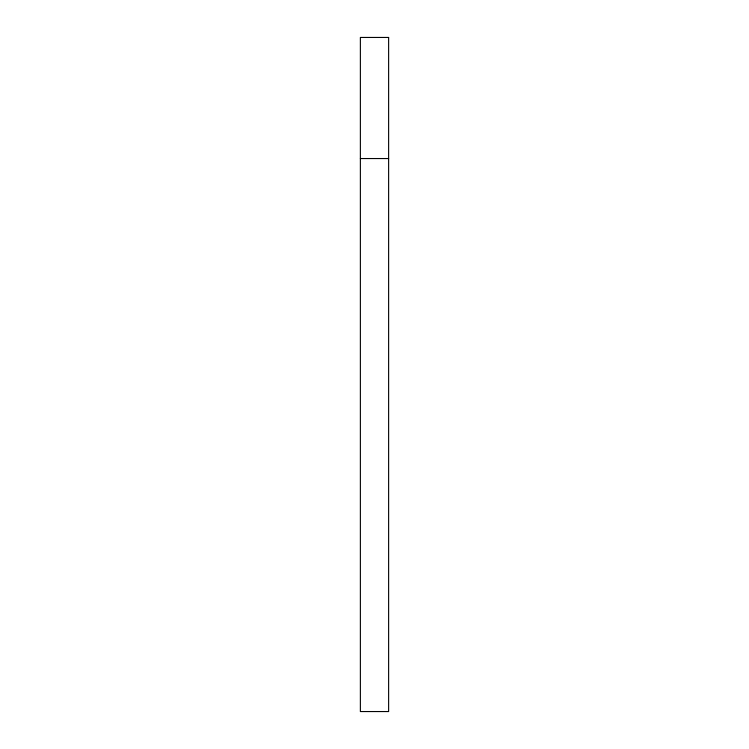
<?xml version="1.0" encoding="UTF-8"?>
<svg xmlns="http://www.w3.org/2000/svg" width="749" height="749" viewBox="0 0 749 749"><rect width="100%" height="100%" fill="white"/><g stroke="black" fill="none" stroke-linecap="round" stroke-linejoin="round"><path stroke-width="1.12" d="M360.372 158.545L388.628 158.545M388.628 37.45L360.372 37.45L360.372 711.55L388.628 711.55L388.628 37.45"/></g></svg>
